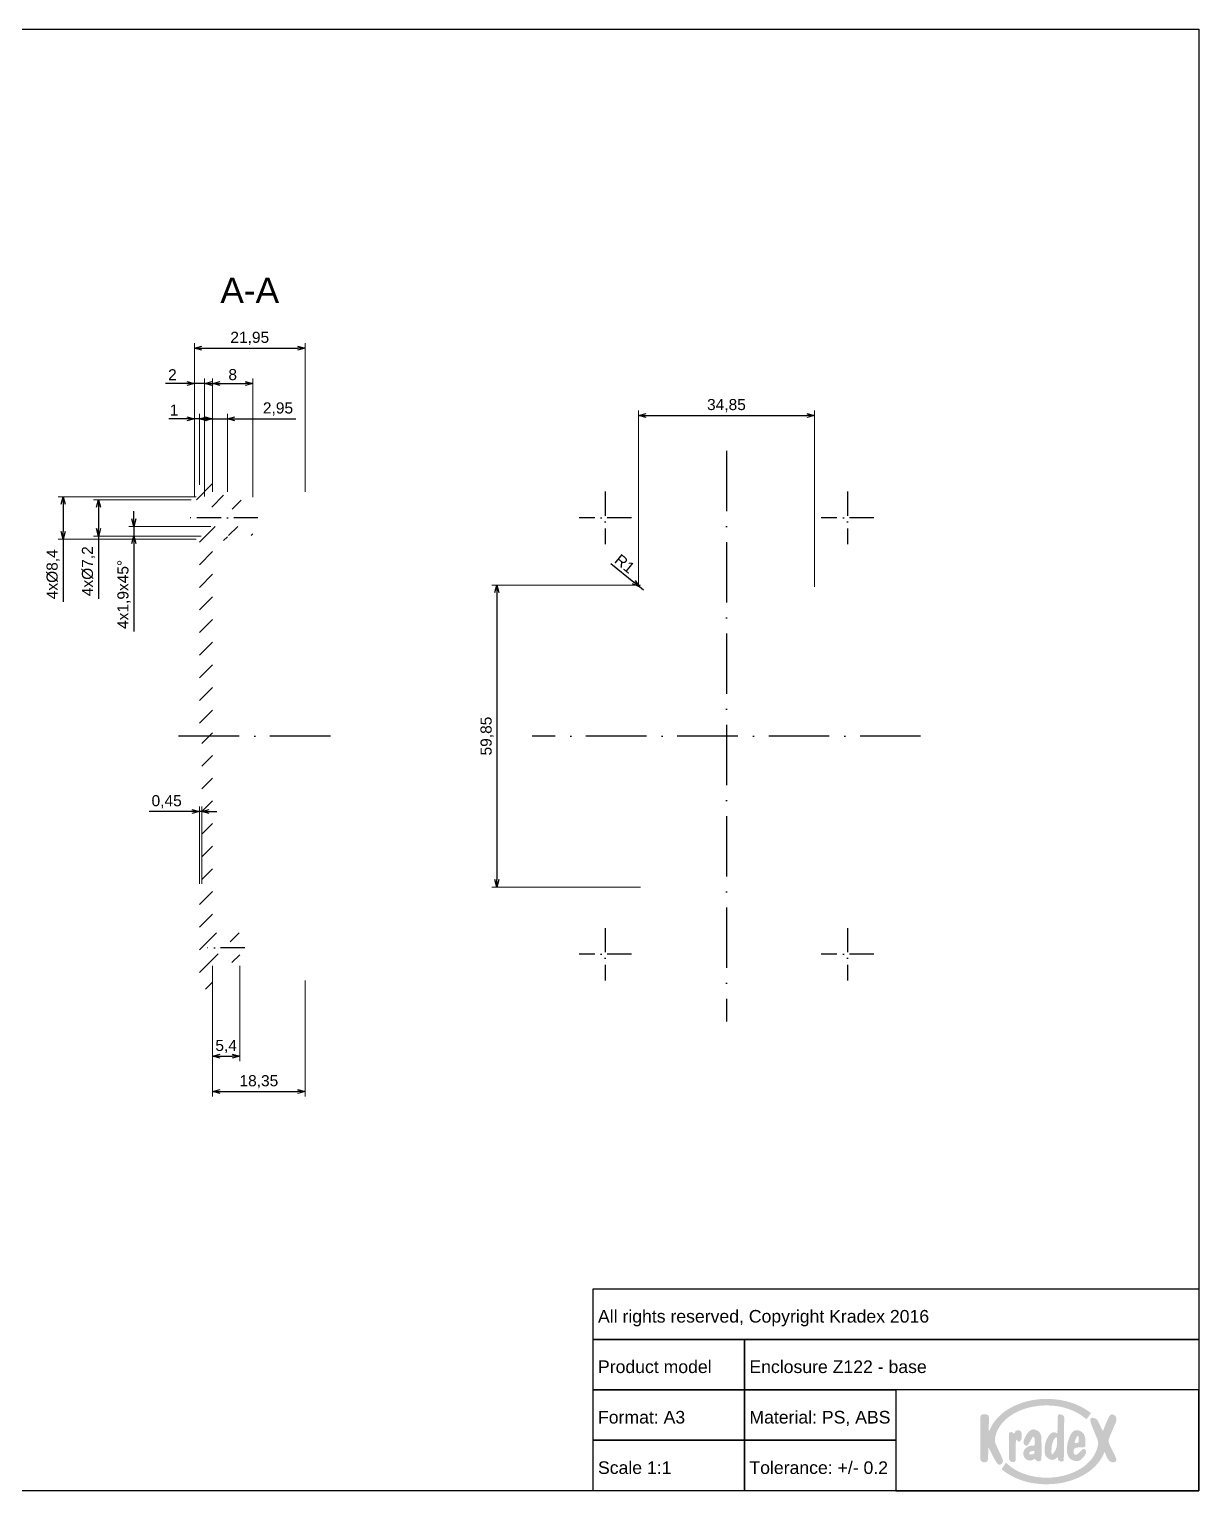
# Paper-space layout 'Base' of a CAD drawing. Header units: millimetres. Extents: x 0 to 414, y 1 to 290.
# Drawn here: x 181.8 to 413.5, y 0.5 to 290.2 of the extents above; entities that cross this region are included whole.
import ezdxf

# ---------------------------------------------------------------- set-up
doc = ezdxf.new("R2010")
doc.units = ezdxf.units.MM
doc.linetypes.add('ACAD_ISO10W100', pattern=[18, 12, -3, 0, -3])
for name, color, linetype, lineweight in [('MD_Annotation', 7, 'Continuous', 25), ('MD_Axes', 7, 'ACAD_ISO10W100', 25), ('MD_Hatching', 7, 'Continuous', 25)]:
    doc.layers.add(name, color=color, linetype=linetype, lineweight=lineweight)
doc.layers.add('Tabelka', color=7, linetype='Continuous')
doc.styles.get("Standard").update_dxf_attribs({"font": 'arial.ttf'})
doc.dimstyles.new('ISO-25', dxfattribs={"dimtxt": 2.2, "dimasz": 1.5, "dimexe": 1, "dimexo": 0.625, "dimtad": 1, "dimrnd": 0.05, "dimtxsty": 'Standard', "dimblk": 'OPEN30', "dimcen": 2.5, "dimadec": 0, "dimazin": 0, "dimtfac": 1, "dimtmove": 0, "dimatfit": 3, "dimfxl": 1, "dimlwe": 18, "dimarcsym": 0})

# ---------------------------------------------------------------- blocks, each defined once
blk = doc.blocks.new('_Open30')
at = {"color": 0, "linetype": 'ByBlock', "lineweight": -2}
for p, q in [((-1, 0.27), (0, 0)), ((0, 0), (-1, -0.27)), ((0, 0), (-1, 0))]:
    blk.add_line(p, q, dxfattribs=at)
blk = doc.blocks.new('*D35')
at = {"layer": 'Defpoints', "color": 0, "transparency": 16777216}
for p in [(236.46, 226.99), (236.46, 197.92), (214.51, 196.96)]:
    blk.add_point(p, dxfattribs=at)
at = {"layer": 'MD_Annotation', "color": 0, "lineweight": 18, "transparency": 16777216}
for p, q in [((214.51, 197.59), (214.51, 227.99)), ((236.46, 198.55), (236.46, 227.99))]:
    blk.add_line(p, q, dxfattribs=at)
at = {"layer": 'MD_Annotation', "color": 0, "lineweight": -2, "transparency": 16777216}
blk.add_line((216.01, 226.99), (234.96, 226.99), dxfattribs=at)
at = {"layer": 'MD_Annotation', "color": 0, "lineweight": -2, "transparency": 16777216, "xscale": 1.5, "yscale": 1.5, "zscale": 1.5, "rotation": 180}
blk.add_blockref('_Open30', (214.51, 226.99), dxfattribs=at)
at = {"layer": 'MD_Annotation', "color": 0, "lineweight": -2, "transparency": 16777216, "xscale": 1.5, "yscale": 1.5, "zscale": 1.5}
blk.add_blockref('_Open30', (236.46, 226.99), dxfattribs=at)
at = {"layer": 'MD_Annotation', "color": 0, "transparency": 16777216, "insert": (225.49, 228.94), "char_height": 2.2, "attachment_point": 5}
blk.add_mtext('21,95', dxfattribs=at)
blk = doc.blocks.new('*D36')
at = {"layer": 'Defpoints', "color": 0, "transparency": 16777216}
for p in [(215.51, 212.99), (215.51, 199.26), (214.51, 196.96)]:
    blk.add_point(p, dxfattribs=at)
at = {"layer": 'MD_Annotation', "color": 0, "lineweight": -2, "transparency": 16777216}
for p, q in [((213.01, 212.99), (209.45, 212.99)), ((215.51, 212.99), (214.51, 212.99)), ((217.01, 212.99), (218.51, 212.99))]:
    blk.add_line(p, q, dxfattribs=at)
at = {"layer": 'MD_Annotation', "color": 0, "lineweight": 18, "transparency": 16777216}
for p, q in [((214.51, 197.59), (214.51, 213.99)), ((215.51, 199.89), (215.51, 213.99))]:
    blk.add_line(p, q, dxfattribs=at)
at = {"layer": 'MD_Annotation', "color": 0, "lineweight": -2, "transparency": 16777216, "xscale": 1.5, "yscale": 1.5, "zscale": 1.5}
blk.add_blockref('_Open30', (214.51, 212.99), dxfattribs=at)
at = {"layer": 'MD_Annotation', "color": 0, "lineweight": -2, "transparency": 16777216, "xscale": 1.5, "yscale": 1.5, "zscale": 1.5, "rotation": 180}
blk.add_blockref('_Open30', (215.51, 212.99), dxfattribs=at)
at = {"layer": 'MD_Annotation', "color": 0, "transparency": 16777216, "insert": (210.48, 214.72), "char_height": 2.2, "attachment_point": 5}
blk.add_mtext('1', dxfattribs=at)
blk = doc.blocks.new('*D37')
at = {"layer": 'Defpoints', "color": 0, "transparency": 16777216}
for p in [(216.51, 219.99), (214.51, 196.96), (216.51, 196.96)]:
    blk.add_point(p, dxfattribs=at)
at = {"layer": 'MD_Annotation', "color": 0, "lineweight": 18, "transparency": 16777216}
for p, q in [((214.51, 197.59), (214.51, 220.99)), ((216.51, 197.59), (216.51, 220.99))]:
    blk.add_line(p, q, dxfattribs=at)
at = {"layer": 'MD_Annotation', "color": 0, "lineweight": -2, "transparency": 16777216}
for p, q in [((213.01, 219.99), (208.8, 219.99)), ((216.51, 219.99), (214.51, 219.99)), ((218.01, 219.99), (219.51, 219.99))]:
    blk.add_line(p, q, dxfattribs=at)
at = {"layer": 'MD_Annotation', "color": 0, "lineweight": -2, "transparency": 16777216, "xscale": 1.5, "yscale": 1.5, "zscale": 1.5}
blk.add_blockref('_Open30', (214.51, 219.99), dxfattribs=at)
at = {"layer": 'MD_Annotation', "color": 0, "lineweight": -2, "transparency": 16777216, "xscale": 1.5, "yscale": 1.5, "zscale": 1.5, "rotation": 180}
blk.add_blockref('_Open30', (216.51, 219.99), dxfattribs=at)
at = {"layer": 'MD_Annotation', "color": 0, "transparency": 16777216, "insert": (210.16, 221.72), "char_height": 2.2, "attachment_point": 5}
blk.add_mtext('2', dxfattribs=at)
blk = doc.blocks.new('*D38')
at = {"layer": 'Defpoints', "color": 0, "transparency": 16777216}
for p in [(221.06, 212.99), (218.11, 197.86), (221.06, 197.86)]:
    blk.add_point(p, dxfattribs=at)
at = {"layer": 'MD_Annotation', "color": 0, "lineweight": -2, "transparency": 16777216}
for p, q in [((216.61, 212.99), (215.11, 212.99)), ((218.11, 212.99), (221.06, 212.99)), ((222.56, 212.99), (234.59, 212.99))]:
    blk.add_line(p, q, dxfattribs=at)
at = {"layer": 'MD_Annotation', "color": 0, "lineweight": 18, "transparency": 16777216}
for p, q in [((218.11, 198.49), (218.11, 213.99)), ((221.06, 198.49), (221.06, 213.99))]:
    blk.add_line(p, q, dxfattribs=at)
at = {"layer": 'MD_Annotation', "color": 0, "lineweight": -2, "transparency": 16777216, "xscale": 1.5, "yscale": 1.5, "zscale": 1.5}
blk.add_blockref('_Open30', (218.11, 212.99), dxfattribs=at)
at = {"layer": 'MD_Annotation', "color": 0, "lineweight": -2, "transparency": 16777216, "xscale": 1.5, "yscale": 1.5, "zscale": 1.5, "rotation": 180}
blk.add_blockref('_Open30', (221.06, 212.99), dxfattribs=at)
at = {"layer": 'MD_Annotation', "color": 0, "transparency": 16777216, "insert": (231.08, 214.94), "char_height": 2.2, "attachment_point": 5}
blk.add_mtext('2,95', dxfattribs=at)
blk = doc.blocks.new('*D39')
at = {"layer": 'Defpoints', "color": 0, "transparency": 16777216}
for p in [(226.11, 219.99), (218.11, 197.86), (226.11, 196.86)]:
    blk.add_point(p, dxfattribs=at)
at = {"layer": 'MD_Annotation', "color": 0, "lineweight": 18, "transparency": 16777216}
for p, q in [((218.11, 198.49), (218.11, 220.99)), ((226.11, 197.49), (226.11, 220.99))]:
    blk.add_line(p, q, dxfattribs=at)
at = {"layer": 'MD_Annotation', "color": 0, "lineweight": -2, "transparency": 16777216}
blk.add_line((219.61, 219.99), (224.61, 219.99), dxfattribs=at)
at = {"layer": 'MD_Annotation', "color": 0, "lineweight": -2, "transparency": 16777216, "xscale": 1.5, "yscale": 1.5, "zscale": 1.5, "rotation": 180}
blk.add_blockref('_Open30', (218.11, 219.99), dxfattribs=at)
at = {"layer": 'MD_Annotation', "color": 0, "lineweight": -2, "transparency": 16777216, "xscale": 1.5, "yscale": 1.5, "zscale": 1.5}
blk.add_blockref('_Open30', (226.11, 219.99), dxfattribs=at)
at = {"layer": 'MD_Annotation', "color": 0, "transparency": 16777216, "insert": (222.11, 221.74), "char_height": 2.2, "attachment_point": 5}
blk.add_mtext('8', dxfattribs=at)
blk = doc.blocks.new('*D40')
at = {"layer": 'Defpoints', "color": 0, "transparency": 16777216}
for p in [(218.11, 105.21), (223.51, 105.21), (223.51, 86.66)]:
    blk.add_point(p, dxfattribs=at)
at = {"layer": 'MD_Annotation', "color": 0, "lineweight": 18, "transparency": 16777216}
for p, q in [((218.11, 104.59), (218.11, 85.66)), ((223.51, 104.59), (223.51, 85.66))]:
    blk.add_line(p, q, dxfattribs=at)
at = {"layer": 'MD_Annotation', "color": 0, "lineweight": -2, "transparency": 16777216}
blk.add_line((219.61, 86.66), (222.01, 86.66), dxfattribs=at)
at = {"layer": 'MD_Annotation', "color": 0, "lineweight": -2, "transparency": 16777216, "xscale": 1.5, "yscale": 1.5, "zscale": 1.5, "rotation": 180}
blk.add_blockref('_Open30', (218.11, 86.66), dxfattribs=at)
at = {"layer": 'MD_Annotation', "color": 0, "lineweight": -2, "transparency": 16777216, "xscale": 1.5, "yscale": 1.5, "zscale": 1.5}
blk.add_blockref('_Open30', (223.51, 86.66), dxfattribs=at)
at = {"layer": 'MD_Annotation', "color": 0, "transparency": 16777216, "insert": (220.81, 88.6), "char_height": 2.2, "attachment_point": 5}
blk.add_mtext('5,4', dxfattribs=at)
blk = doc.blocks.new('*D41')
at = {"layer": 'Defpoints', "color": 0, "transparency": 16777216}
for p in [(236.46, 102.3), (218.11, 98.56), (236.46, 79.66)]:
    blk.add_point(p, dxfattribs=at)
at = {"layer": 'MD_Annotation', "color": 0, "lineweight": 18, "transparency": 16777216}
for p, q in [((236.46, 101.68), (236.46, 78.66)), ((218.11, 97.94), (218.11, 78.66))]:
    blk.add_line(p, q, dxfattribs=at)
at = {"layer": 'MD_Annotation', "color": 0, "lineweight": -2, "transparency": 16777216}
blk.add_line((219.61, 79.66), (234.96, 79.66), dxfattribs=at)
at = {"layer": 'MD_Annotation', "color": 0, "lineweight": -2, "transparency": 16777216, "xscale": 1.5, "yscale": 1.5, "zscale": 1.5, "rotation": 180}
blk.add_blockref('_Open30', (218.11, 79.66), dxfattribs=at)
at = {"layer": 'MD_Annotation', "color": 0, "lineweight": -2, "transparency": 16777216, "xscale": 1.5, "yscale": 1.5, "zscale": 1.5}
blk.add_blockref('_Open30', (236.46, 79.66), dxfattribs=at)
at = {"layer": 'MD_Annotation', "color": 0, "transparency": 16777216, "insert": (227.29, 81.6), "char_height": 2.2, "attachment_point": 5}
blk.add_mtext('18,35', dxfattribs=at)
blk = doc.blocks.new('*D42')
at = {"layer": 'Defpoints', "color": 0, "transparency": 16777216}
for p in [(214.51, 196.96), (195.51, 189.76), (214.51, 189.76)]:
    blk.add_point(p, dxfattribs=at)
at = {"layer": 'MD_Annotation', "color": 0, "lineweight": 18, "transparency": 16777216}
for p, q in [((213.89, 196.96), (194.51, 196.96)), ((213.89, 189.76), (194.51, 189.76))]:
    blk.add_line(p, q, dxfattribs=at)
at = {"layer": 'MD_Annotation', "color": 0, "lineweight": -2, "transparency": 16777216}
for p, q in [((195.51, 195.46), (195.51, 191.26)), ((195.51, 189.76), (195.51, 177.3))]:
    blk.add_line(p, q, dxfattribs=at)
at = {"layer": 'MD_Annotation', "color": 0, "lineweight": -2, "transparency": 16777216, "xscale": 1.5, "yscale": 1.5, "zscale": 1.5}
for p, rotation in [((195.51, 196.96), 90), ((195.51, 189.76), 270)]:
    blk.add_blockref('_Open30', p, dxfattribs=dict(at, rotation=rotation))
at = {"layer": 'MD_Annotation', "color": 0, "transparency": 16777216, "insert": (193.53, 182.78), "char_height": 2.2, "attachment_point": 5, "rotation": 90}
blk.add_mtext('4x%%c7,2', dxfattribs=at)
blk = doc.blocks.new('*D43')
at = {"layer": 'Defpoints', "color": 0, "transparency": 16777216}
for p in [(215.51, 197.56), (188.51, 189.16), (215.51, 189.16)]:
    blk.add_point(p, dxfattribs=at)
at = {"layer": 'MD_Annotation', "color": 0, "lineweight": 18, "transparency": 16777216}
for p, q in [((214.89, 197.56), (187.51, 197.56)), ((214.89, 189.16), (187.51, 189.16))]:
    blk.add_line(p, q, dxfattribs=at)
at = {"layer": 'MD_Annotation', "color": 0, "lineweight": -2, "transparency": 16777216}
for p, q in [((188.51, 196.06), (188.51, 190.66)), ((188.51, 189.16), (188.51, 176.69))]:
    blk.add_line(p, q, dxfattribs=at)
at = {"layer": 'MD_Annotation', "color": 0, "lineweight": -2, "transparency": 16777216, "xscale": 1.5, "yscale": 1.5, "zscale": 1.5}
for p, rotation in [((188.51, 197.56), 90), ((188.51, 189.16), 270)]:
    blk.add_blockref('_Open30', p, dxfattribs=dict(at, rotation=rotation))
at = {"layer": 'MD_Annotation', "color": 0, "transparency": 16777216, "insert": (186.53, 182.18), "char_height": 2.2, "attachment_point": 5, "rotation": 90}
blk.add_mtext('4x%%c8,4', dxfattribs=at)
blk = doc.blocks.new('*D44')
at = {"layer": 'Defpoints', "color": 0, "transparency": 16777216}
for p in [(202.51, 191.66), (218.41, 191.66), (216.51, 189.76)]:
    blk.add_point(p, dxfattribs=at)
at = {"layer": 'MD_Annotation', "color": 0, "lineweight": -2, "transparency": 16777216}
for p, q in [((202.51, 193.16), (202.51, 194.66)), ((202.51, 191.66), (202.51, 189.76)), ((202.51, 188.26), (202.51, 170.83))]:
    blk.add_line(p, q, dxfattribs=at)
at = {"layer": 'MD_Annotation', "color": 0, "lineweight": 18, "transparency": 16777216}
for p, q in [((217.79, 191.66), (201.51, 191.66)), ((215.89, 189.76), (201.51, 189.76))]:
    blk.add_line(p, q, dxfattribs=at)
at = {"layer": 'MD_Annotation', "color": 0, "lineweight": -2, "transparency": 16777216, "xscale": 1.5, "yscale": 1.5, "zscale": 1.5}
for p, rotation in [((202.51, 191.66), 270), ((202.51, 189.76), 90)]:
    blk.add_blockref('_Open30', p, dxfattribs=dict(at, rotation=rotation))
at = {"layer": 'MD_Annotation', "color": 0, "transparency": 16777216, "insert": (200.56, 178.19), "char_height": 2.2, "attachment_point": 5, "rotation": 90}
blk.add_mtext('4x1,9x45%%D', dxfattribs=at)
blk = doc.blocks.new('*D45')
at = {"layer": 'Defpoints', "color": 0, "transparency": 16777216}
for p in [(337.36, 213.66), (302.51, 179.04), (337.36, 179.04)]:
    blk.add_point(p, dxfattribs=at)
at = {"layer": 'MD_Annotation', "color": 0, "lineweight": 18, "transparency": 16777216}
for p, q in [((302.51, 179.66), (302.51, 214.66)), ((337.36, 179.66), (337.36, 214.66))]:
    blk.add_line(p, q, dxfattribs=at)
at = {"layer": 'MD_Annotation', "color": 0, "lineweight": -2, "transparency": 16777216}
blk.add_line((304.01, 213.66), (335.86, 213.66), dxfattribs=at)
at = {"layer": 'MD_Annotation', "color": 0, "lineweight": -2, "transparency": 16777216, "xscale": 1.5, "yscale": 1.5, "zscale": 1.5, "rotation": 180}
blk.add_blockref('_Open30', (302.51, 213.66), dxfattribs=at)
at = {"layer": 'MD_Annotation', "color": 0, "lineweight": -2, "transparency": 16777216, "xscale": 1.5, "yscale": 1.5, "zscale": 1.5}
blk.add_blockref('_Open30', (337.36, 213.66), dxfattribs=at)
at = {"layer": 'MD_Annotation', "color": 0, "transparency": 16777216, "insert": (319.93, 215.61), "char_height": 2.2, "attachment_point": 5}
blk.add_mtext('34,85', dxfattribs=at)
blk = doc.blocks.new('*D46')
at = {"layer": 'Defpoints', "color": 0, "transparency": 16777216}
for p in [(303.51, 180.04), (274.46, 120.19), (303.51, 120.19)]:
    blk.add_point(p, dxfattribs=at)
at = {"layer": 'MD_Annotation', "color": 0, "lineweight": 18, "transparency": 16777216}
for p, q in [((302.88, 180.04), (273.46, 180.04)), ((302.88, 120.19), (273.46, 120.19))]:
    blk.add_line(p, q, dxfattribs=at)
at = {"layer": 'MD_Annotation', "color": 0, "lineweight": -2, "transparency": 16777216}
blk.add_line((274.46, 178.54), (274.46, 121.69), dxfattribs=at)
at = {"layer": 'MD_Annotation', "color": 0, "lineweight": -2, "transparency": 16777216, "xscale": 1.5, "yscale": 1.5, "zscale": 1.5}
for p, rotation in [((274.46, 180.04), 90), ((274.46, 120.19), 270)]:
    blk.add_blockref('_Open30', p, dxfattribs=dict(at, rotation=rotation))
at = {"layer": 'MD_Annotation', "color": 0, "transparency": 16777216, "insert": (272.51, 150.11), "char_height": 2.2, "attachment_point": 5, "rotation": 90}
blk.add_mtext('59,85', dxfattribs=at)
blk = doc.blocks.new('*D47')
at = {"layer": 'Defpoints', "color": 0, "transparency": 16777216}
for p in [(302.73, 179.67), (303.51, 179.04)]:
    blk.add_point(p, dxfattribs=at)
at = {"layer": 'MD_Annotation', "color": 0, "lineweight": -2, "transparency": 16777216}
for p, q in [((297, 184.3), (301.56, 180.61)), ((303.51, 179.04), (302.73, 179.67))]:
    blk.add_line(p, q, dxfattribs=at)
at = {"layer": 'MD_Annotation', "color": 0, "lineweight": -2, "transparency": 16777216, "xscale": 1.5, "yscale": 1.5, "zscale": 1.5, "rotation": 321.0384445078433}
blk.add_blockref('_Open30', (302.73, 179.67), dxfattribs=at)
at = {"layer": 'MD_Annotation', "color": 0, "transparency": 16777216, "insert": (299.78, 184.27), "char_height": 2.2, "attachment_point": 5, "rotation": 321.0384}
blk.add_mtext('R1', dxfattribs=at)
blk = doc.blocks.new('*D65')
at = {"layer": 'Defpoints', "color": 0, "transparency": 16777216}
for p in [(215.96, 135.15), (215.51, 120.19), (215.96, 120.19)]:
    blk.add_point(p, dxfattribs=at)
at = {"layer": 'MD_Annotation', "color": 0, "lineweight": 18, "transparency": 16777216}
for p, q in [((215.51, 120.81), (215.51, 136.15)), ((215.96, 120.81), (215.96, 136.15))]:
    blk.add_line(p, q, dxfattribs=at)
at = {"layer": 'MD_Annotation', "color": 0, "lineweight": -2, "transparency": 16777216}
for p, q in [((214.01, 135.15), (205.53, 135.15)), ((215.96, 135.15), (215.51, 135.15)), ((217.46, 135.15), (218.96, 135.15))]:
    blk.add_line(p, q, dxfattribs=at)
at = {"layer": 'MD_Annotation', "color": 0, "lineweight": -2, "transparency": 16777216, "xscale": 1.5, "yscale": 1.5, "zscale": 1.5}
blk.add_blockref('_Open30', (215.51, 135.15), dxfattribs=at)
at = {"layer": 'MD_Annotation', "color": 0, "lineweight": -2, "transparency": 16777216, "xscale": 1.5, "yscale": 1.5, "zscale": 1.5, "rotation": 180}
blk.add_blockref('_Open30', (215.96, 135.15), dxfattribs=at)
at = {"layer": 'MD_Annotation', "color": 0, "transparency": 16777216, "insert": (209.02, 137.1), "char_height": 2.2, "attachment_point": 5}
blk.add_mtext('0,45', dxfattribs=at)

psp = doc.layouts.new('Base')

# ---------------------------------------------------------------- hatches: boundary and pattern name
at = {"layer": 'MD_Hatching'}
h = psp.add_hatch(dxfattribs=at)
h.set_pattern_fill('ANSI31', color=256, style=0)
h.paths.add_polyline_path([(215.961, 150.112), (218.111, 150.112), (218.111, 188.862), (221.061, 188.862), (221.061, 189.862), (226.111, 189.862), (226.111, 191.662), (218.411, 191.662), (216.511, 189.762), (214.511, 189.762), (215.511, 189.162), (215.511, 150.112)], flags=0)
h.paths.add_polyline_path([(221.061, 197.862), (218.111, 197.862), (218.111, 201.662), (216.711, 201.662), (216.711, 199.971), (215.511, 199.262), (216.711, 199.293), (216.711, 199.283), (215.511, 199.262), (215.511, 197.562), (214.511, 196.962), (216.511, 196.962), (218.411, 195.062), (226.111, 195.062), (226.111, 196.862), (221.061, 196.862)], flags=0)
h.paths.add_polyline_path([(215.961, 150.112), (215.961, 120.187), (215.511, 120.187), (215.511, 100.962), (216.711, 100.253), (216.711, 98.562), (218.111, 98.562), (218.111, 105.212), (223.511, 105.212), (223.511, 106.962), (218.111, 106.962), (218.111, 109.362), (223.511, 109.362), (223.511, 111.112), (218.111, 111.112), (218.111, 150.112)], flags=0)
h.paths.add_polyline_path([(215.511, 100.962), (216.711, 100.94), (216.711, 100.931)], flags=0)
at = {"layer": 'Tabelka', "true_color": 0x00539f}
h = psp.add_hatch(color=154, dxfattribs=at)
h.dxf.hatch_style = 2
edge = h.paths.add_edge_path()
edge.add_spline(control_points=[(374.434, 7.303), (374.434, 7.303), (373.493, 9.32), (373.493, 9.32), (373.009, 10.334), (373.118, 10.427), (373.125, 10.708), (373.136, 10.836), (373.18, 11.082), (373.254, 11.451), (374.129, 14.941), (378.332, 17.452), (383.413, 17.452), (386.521, 17.452), (389.292, 16.422), (391.122, 14.82), (391.194, 14.757), (391.285, 14.731), (391.35, 14.82), (391.39, 14.876), (392.02, 15.709), (392.062, 15.763), (392.129, 15.848), (392.147, 15.944), (392.029, 16.036), (389.885, 17.703), (386.817, 18.743), (383.413, 18.743), (378.344, 18.743), (374.024, 16.432), (372.378, 13.194), (372.331, 13.098), (372.32, 13.071), (372.264, 12.958), (371.974, 12.256), (371.894, 12.143), (371.907, 12.942), (371.907, 12.942), (371.937, 15.079), (371.937, 15.079), (371.945, 15.585), (371.555, 15.714), (370.929, 15.699), (370.456, 15.689), (370.249, 15.486), (370.248, 15.135), (370.248, 15.135), (370.219, 6.955), (370.219, 6.955), (370.218, 6.567), (370.487, 6.184), (370.996, 6.166), (371.532, 6.148), (371.728, 6.469), (371.74, 6.73), (371.791, 7.764), (371.818, 8.284), (371.818, 8.607), (371.804, 9.426), (371.923, 9.026), (372.099, 8.649), (372.474, 7.838), (372.999, 6.866), (373.534, 5.993), (373.714, 5.699), (374.093, 5.619), (374.399, 5.821), (374.981, 6.204), (374.618, 6.898), (374.434, 7.303), (374.434, 7.303), (374.434, 7.303), (374.434, 7.303)], knot_values=[0, 0, 0, 0, 1, 1, 1, 2, 2, 2, 3, 3, 3, 4, 4, 4, 5, 5, 5, 6, 6, 6, 7, 7, 7, 8, 8, 8, 9, 9, 9, 10, 10, 10, 11, 11, 11, 12, 12, 12, 13, 13, 13, 14, 14, 14, 15, 15, 15, 16, 16, 16, 17, 17, 17, 18, 18, 18, 19, 19, 19, 20, 20, 20, 21, 21, 21, 22, 22, 22, 23, 23, 23, 24, 24, 24, 24], degree=3, periodic=0)
edge = h.paths.add_edge_path()
edge.add_spline(control_points=[(377.59, 10.426), (377.821, 9.999), (378.416, 10.388), (378.416, 11.023), (378.416, 11.174), (378.416, 11.818), (378.416, 11.818), (378.416, 12.291), (378.107, 12.518), (377.782, 12.518), (377.432, 12.518), (377.251, 12.424), (377.146, 12.246), (377.105, 12.176), (377.061, 11.859), (376.883, 11.877), (376.708, 11.894), (376.66, 12.175), (376.354, 12.181), (376.101, 12.181), (375.882, 12.052), (375.882, 11.527), (375.882, 11.527), (375.882, 7.139), (375.882, 7.139), (375.882, 6.77), (376.089, 6.203), (376.632, 6.203), (377.134, 6.203), (377.245, 6.487), (377.25, 6.687), (377.25, 6.687), (377.242, 8.886), (377.263, 9.98), (377.276, 10.642), (377.339, 10.89), (377.59, 10.426), (377.59, 10.426), (377.59, 10.426), (377.59, 10.426)], knot_values=[0, 0, 0, 0, 1, 1, 1, 2, 2, 2, 3, 3, 3, 4, 4, 4, 5, 5, 5, 6, 6, 6, 7, 7, 7, 8, 8, 8, 9, 9, 9, 10, 10, 10, 11, 11, 11, 12, 12, 12, 13, 13, 13, 13], degree=3, periodic=0)
edge = h.paths.add_edge_path()
edge.add_spline(control_points=[(380.147, 9.451), (379.559, 9.328), (378.798, 8.82), (378.742, 8.065), (378.669, 7.075), (379.527, 6.317), (380.455, 6.577), (380.921, 6.707), (380.914, 7.052), (381.149, 6.741), (381.271, 6.58), (381.437, 6.381), (381.749, 6.381), (382.093, 6.381), (382.27, 6.505), (382.325, 6.813), (382.396, 7.218), (382.349, 11.052), (382.327, 11.191), (382.255, 11.637), (382.116, 11.995), (381.846, 12.241), (381.573, 12.489), (380.994, 12.741), (380.615, 12.688), (379.91, 12.591), (379.343, 11.613), (379.079, 11.087), (378.983, 10.895), (378.597, 10.063), (378.886, 9.774), (378.886, 9.774), (379.05, 9.61), (379.05, 9.61), (379.291, 9.369), (379.601, 9.484), (379.73, 9.7), (379.73, 9.7), (380.271, 10.602), (380.537, 11.057), (380.636, 11.226), (381.036, 11.74), (381.039, 10.036), (381.041, 9.185), (380.808, 9.588), (380.147, 9.451), (380.147, 9.451), (380.147, 9.451), (380.147, 9.451)], knot_values=[0, 0, 0, 0, 1, 1, 1, 2, 2, 2, 3, 3, 3, 4, 4, 4, 5, 5, 5, 6, 6, 6, 7, 7, 7, 8, 8, 8, 9, 9, 9, 10, 10, 10, 11, 11, 11, 12, 12, 12, 13, 13, 13, 14, 14, 14, 15, 15, 15, 16, 16, 16, 16], degree=3, periodic=0)
edge = h.paths.add_edge_path()
edge.add_spline(control_points=[(380.533, 7.741), (380.152, 7.697), (379.659, 7.781), (380.019, 8.168), (380.247, 8.412), (380.434, 8.431), (380.686, 8.463), (381.117, 8.517), (381.146, 7.813), (380.533, 7.741)], knot_values=[0, 0, 0, 0, 1, 1, 1, 2, 2, 2, 3, 3, 3, 3], degree=3, periodic=0)
edge = h.paths.add_edge_path()
edge.add_spline(control_points=[(386.418, 6.32), (386.708, 6.32), (386.77, 6.394), (386.772, 6.601), (386.772, 6.601), (386.854, 15.048), (386.854, 15.048), (386.859, 15.52), (386.293, 15.667), (385.993, 15.667), (385.747, 15.667), (385.594, 15.566), (385.588, 15.293), (385.588, 15.293), (385.507, 11.878), (385.507, 11.878), (384.1, 13.016), (382.981, 10.305), (382.981, 8.931), (382.981, 7.557), (383.077, 7.454), (383.489, 7.112), (383.815, 6.843), (384.108, 6.657), (384.48, 6.657), (384.755, 6.657), (384.927, 6.704), (385.217, 6.926), (385.506, 7.147), (385.591, 7.162), (385.591, 7.162), (385.591, 7.162), (385.591, 6.871), (385.591, 6.871), (385.591, 6.577), (385.941, 6.32), (386.418, 6.32)], knot_values=[0, 0, 0, 0, 1, 1, 1, 2, 2, 2, 3, 3, 3, 4, 4, 4, 5, 5, 5, 6, 6, 6, 7, 7, 7, 8, 8, 8, 9, 9, 9, 10, 10, 10, 11, 11, 11, 12, 12, 12, 12], degree=3, periodic=0)
edge = h.paths.add_edge_path()
edge.add_spline(control_points=[(385.152, 8.642), (384.401, 7.401), (384.328, 7.552), (384.328, 8.509), (384.328, 10.092), (384.942, 11.136), (385.289, 11.136), (385.37, 11.136), (385.423, 11.052), (385.423, 10.876), (385.423, 10.139), (385.498, 9.213), (385.152, 8.642), (385.152, 8.642), (385.152, 8.642), (385.152, 8.642)], knot_values=[0, 0, 0, 0, 1, 1, 1, 2, 2, 2, 3, 3, 3, 4, 4, 4, 5, 5, 5, 5], degree=3, periodic=0)
edge = h.paths.add_edge_path()
edge.add_spline(control_points=[(389.526, 9.107), (389.526, 9.107), (390.651, 9.148), (390.651, 9.148), (390.934, 9.181), (391.034, 9.251), (391.034, 9.581), (391.034, 9.581), (391.034, 10.798), (391.034, 10.798), (391.034, 11.46), (390.605, 11.965), (390.356, 12.157), (390.11, 12.347), (389.631, 12.563), (389.243, 12.546), (388.515, 12.538), (388.015, 11.557), (387.792, 10.886), (387.536, 10.119), (387.388, 9.57), (387.388, 8.493), (387.388, 7.417), (387.941, 6.931), (388.166, 6.782), (388.955, 6.261), (389.759, 6.287), (390.23, 6.759), (390.533, 7.061), (390.964, 7.442), (391.164, 8.015), (391.226, 8.17), (391.229, 8.469), (391.056, 8.641), (390.866, 8.837), (390.623, 8.92), (390.365, 8.662), (390.365, 8.662), (389.574, 7.849), (389.574, 7.849), (389.111, 7.372), (388.552, 7.789), (388.706, 8.462), (388.834, 9.027), (389.1, 9.091), (389.526, 9.107)], knot_values=[0, 0, 0, 0, 1, 1, 1, 2, 2, 2, 3, 3, 3, 4, 4, 4, 5, 5, 5, 6, 6, 6, 7, 7, 7, 8, 8, 8, 9, 9, 9, 10, 10, 10, 11, 11, 11, 12, 12, 12, 13, 13, 13, 14, 14, 14, 15, 15, 15, 15], degree=3, periodic=0)
edge = h.paths.add_edge_path()
edge.add_spline(control_points=[(388.958, 10.25), (389.07, 10.554), (389.297, 11.4), (389.564, 11.39), (389.656, 11.387), (389.718, 11.273), (389.725, 11.104), (389.739, 10.767), (389.719, 10.674), (389.719, 10.409), (389.719, 10.206), (389.7, 10.111), (389.528, 10.053), (389.086, 9.904), (388.849, 9.956), (388.958, 10.25), (388.958, 10.25), (388.958, 10.25), (388.958, 10.25)], knot_values=[0, 0, 0, 0, 1, 1, 1, 2, 2, 2, 3, 3, 3, 4, 4, 4, 5, 5, 5, 6, 6, 6, 6], degree=3, periodic=0)
edge = h.paths.add_edge_path()
edge.add_spline(control_points=[(395.891, 9.561), (395.563, 10.226), (395.503, 10.456), (395.999, 11.6), (395.999, 11.6), (397.057, 14.044), (397.057, 14.044), (397.258, 14.508), (397.297, 15.112), (396.892, 15.439), (396.153, 16.037), (395.867, 15.617), (395.164, 13.976), (394.424, 12.246), (394.674, 12.094), (394.172, 13.026), (394.172, 13.026), (393.543, 14.341), (393.543, 14.341), (393.331, 14.787), (392.937, 14.919), (392.617, 14.981), (391.865, 15.128), (391.908, 14.487), (392.317, 13.474), (392.317, 13.474), (393.132, 11.453), (393.132, 11.453), (393.487, 10.575), (393.732, 10.193), (393.51, 9.356), (393.432, 9.061), (393.338, 8.781), (393.234, 8.51), (393.211, 8.451), (393.204, 8.436), (393.163, 8.333), (391.96, 5.332), (387.974, 3.12), (383.413, 3.12), (380.142, 3.12), (377.253, 4.203), (375.46, 5.979), (375.387, 6.049), (375.297, 6.053), (375.224, 5.975), (375.16, 5.883), (374.571, 5.002), (374.53, 4.932), (374.488, 4.863), (374.515, 4.767), (374.565, 4.726), (376.841, 2.837), (379.888, 1.829), (383.413, 1.829), (388.606, 1.829), (392.999, 4.26), (394.564, 7.617), (394.583, 7.657), (394.607, 7.71), (394.63, 7.766), (394.964, 8.713), (394.917, 7.757), (395.49, 6.834), (395.981, 6.041), (396.527, 6.139), (396.86, 6.213), (397.305, 6.312), (397.281, 6.751), (396.928, 7.464), (396.928, 7.464), (395.891, 9.561), (395.891, 9.561), (395.891, 9.561), (395.891, 9.561), (395.891, 9.561)], knot_values=[0, 0, 0, 0, 1, 1, 1, 2, 2, 2, 3, 3, 3, 4, 4, 4, 5, 5, 5, 6, 6, 6, 7, 7, 7, 8, 8, 8, 9, 9, 9, 10, 10, 10, 11, 11, 11, 12, 12, 12, 13, 13, 13, 14, 14, 14, 15, 15, 15, 16, 16, 16, 17, 17, 17, 18, 18, 18, 19, 19, 19, 20, 20, 20, 21, 21, 21, 22, 22, 22, 23, 23, 23, 24, 24, 24, 25, 25, 25, 25], degree=3, periodic=0)

# ---------------------------------------------------------------- linework, layer by layer
at = {"layer": 'MD_Axes'}
for p, q in [((319.949, 206.662), (319.949, 93.562)), ((241.461, 150.112), (210.511, 150.112)), ((358.401, 150.112), (281.461, 150.112))]:
    psp.add_line(p, q, dxfattribs=at)
at = {"layer": 'MD_Axes', "ltscale": 0.4}
for p, q in [((295.931, 198.562), (295.931, 188.162)), ((343.931, 198.562), (343.931, 188.162)), ((227.111, 193.362), (213.511, 193.362)), ((301.131, 193.362), (290.731, 193.362)), ((349.131, 193.362), (338.731, 193.362)), ((295.931, 112.062), (295.931, 101.662)), ((343.931, 112.062), (343.931, 101.662)), ((224.511, 108.162), (217.111, 108.162)), ((301.131, 106.862), (290.731, 106.862)), ((349.131, 106.862), (338.731, 106.862))]:
    psp.add_line(p, q, dxfattribs=at)
at = {"layer": 'Tabelka'}
for points in [[(0.254, 290.205), (413.511, 290.205), (413.511, 0.533), (0.254, 0.533)], [(413.511, 30.533), (293.511, 30.533), (293.511, 40.533), (413.511, 40.533)], [(323.511, 20.533), (293.511, 20.533), (293.511, 30.533), (323.511, 30.533)], [(413.511, 20.533), (323.511, 20.533), (323.511, 30.533), (413.511, 30.533)], [(323.511, 10.533), (293.511, 10.533), (293.511, 20.533), (323.511, 20.533)], [(353.511, 10.533), (323.511, 10.533), (323.511, 20.533), (353.511, 20.533)], [(413.511, 20.533), (353.511, 20.533), (353.511, 0.533), (413.511, 0.533)], [(323.511, 0.533), (293.511, 0.533), (293.511, 10.533), (323.511, 10.533)], [(353.511, 0.533), (323.511, 0.533), (323.511, 10.533), (353.511, 10.533)]]:
    psp.add_lwpolyline(points, close=True, dxfattribs=at)

# ---------------------------------------------------------------- texts
at = {"insert": (293.511, 40.533), "char_height": 2.5, "attachment_point": 1}
psp.add_mtext_dynamic_manual_height_columns('\\P All rights reserved, Copyright Kradex 2016', width=120, gutter_width=12.5, heights=[0], dxfattribs=at)
at = {"layer": 'MD_Annotation', "color": 7, "insert": (225.486, 235.965), "char_height": 5, "width": 14.16439, "attachment_point": 8}
psp.add_mtext('A-A', dxfattribs=at)
at = {"layer": 'Tabelka', "char_height": 2.5, "attachment_point": 1}
for s, width, heights, insert in [('\\pi15;\\P\\pi0; Product model', 30, [9.962], (293.511, 30.533)), ('\\P Enclosure Z122 - base ', 90, [0], (323.511, 30.533)), ('\\P Format: A3', 30, [0], (293.511, 20.533)), ('\\P Material: PS, ABS', 30, [0], (323.511, 20.533)), ('\\P Scale 1:1', 30, [0], (293.511, 10.533)), ('\\P Tolerance: +/- 0.2', 30, [0], (323.511, 10.533))]:
    psp.add_mtext_dynamic_manual_height_columns(s, width=width, gutter_width=12.5, heights=heights, dxfattribs=dict(at, insert=insert))

# ---------------------------------------------------------------- dimensions: what is measured, and where the dimension line sits
at = {"layer": 'MD_Annotation'}
for base, p1, p2, angle, picture, middle in [((236.461, 226.993), (214.511, 196.962), (236.461, 197.923), 180, '*D35', (225.486, 228.94)), ((226.111, 219.993), (218.111, 197.862), (226.111, 196.862), 180, '*D39', (222.111, 221.741)), ((337.356, 213.662), (302.506, 179.037), (337.356, 179.037), 180, '*D45', (319.931, 215.609)), ((274.461, 120.187), (303.506, 180.037), (303.506, 120.187), 270, '*D46', (272.514, 150.112))]:
    dim = psp.add_linear_dim(base=base, p1=p1, p2=p2, angle=angle, dimstyle='ISO-25', override={"dimlfac": -1}, dxfattribs=at)
    dim.commit()
    dim.dimension.update_dxf_attribs({"geometry": picture, "text_midpoint": middle})
for base, p1, p2, picture, middle in [((216.511, 219.993), (214.511, 196.962), (216.511, 196.962), '*D37', (210.157, 219.993)), ((215.511, 212.993), (214.511, 196.962), (215.511, 199.262), '*D36', (210.481, 212.993)), ((221.061, 212.993), (218.111, 197.862), (221.061, 197.862), '*D38', (231.08, 212.993)), ((215.961, 135.149), (215.511, 120.187), (215.961, 120.187), '*D65', (209.021, 135.149))]:
    dim = psp.add_linear_dim(base=base, p1=p1, p2=p2, angle=180, dimstyle='ISO-25', override={"dimlfac": -1}, dxfattribs=at)
    dim.commit()
    dim.dimension.update_dxf_attribs({"geometry": picture, "text_midpoint": middle, "dimtype": 160})
for base, p1, p2, picture, middle in [((188.511, 189.162), (215.511, 197.562), (215.511, 189.162), '*D43', (186.528, 182.176)), ((195.511, 189.762), (214.511, 196.962), (214.511, 189.762), '*D42', (193.528, 182.783))]:
    dim = psp.add_linear_dim(base=base, p1=p1, p2=p2, angle=270, text='4x%%c<>', dimstyle='ISO-25', override={"dimlfac": -1}, dxfattribs=at)
    dim.commit()
    dim.dimension.update_dxf_attribs({"geometry": picture, "text_midpoint": middle})
dim = psp.add_linear_dim(base=(202.511, 191.662), p1=(216.511, 189.762), p2=(218.411, 191.662), angle=270, text='4x<>x45%%D', dimstyle='ISO-25', override={"dimlfac": -1, "dimpost": ''}, dxfattribs=at)
dim.commit()
dim.dimension.update_dxf_attribs({"geometry": '*D44', "text_midpoint": (202.511, 178.187), "dimtype": 160})
dim = psp.add_radius_dim(center=(303.506, 179.037), mpoint=(302.728, 179.666), dimstyle='ISO-25', override={"dimlfac": -1}, dxfattribs=at)
dim.commit()
dim.dimension.update_dxf_attribs({"geometry": '*D47', "text_midpoint": (298.696, 182.927), "dimtype": 164})
for base, p1, p2, picture, middle in [((223.511, 86.656), (218.111, 105.212), (223.511, 105.212), '*D40', (220.811, 88.598)), ((236.461, 79.656), (218.111, 98.562), (236.461, 102.301), '*D41', (227.286, 81.603))]:
    dim = psp.add_linear_dim(base=base, p1=p1, p2=p2, dimstyle='ISO-25', override={"dimlfac": -1}, dxfattribs=at)
    dim.commit()
    dim.dimension.update_dxf_attribs({"geometry": picture, "text_midpoint": middle})

doc.saveas('drawing.dxf')
